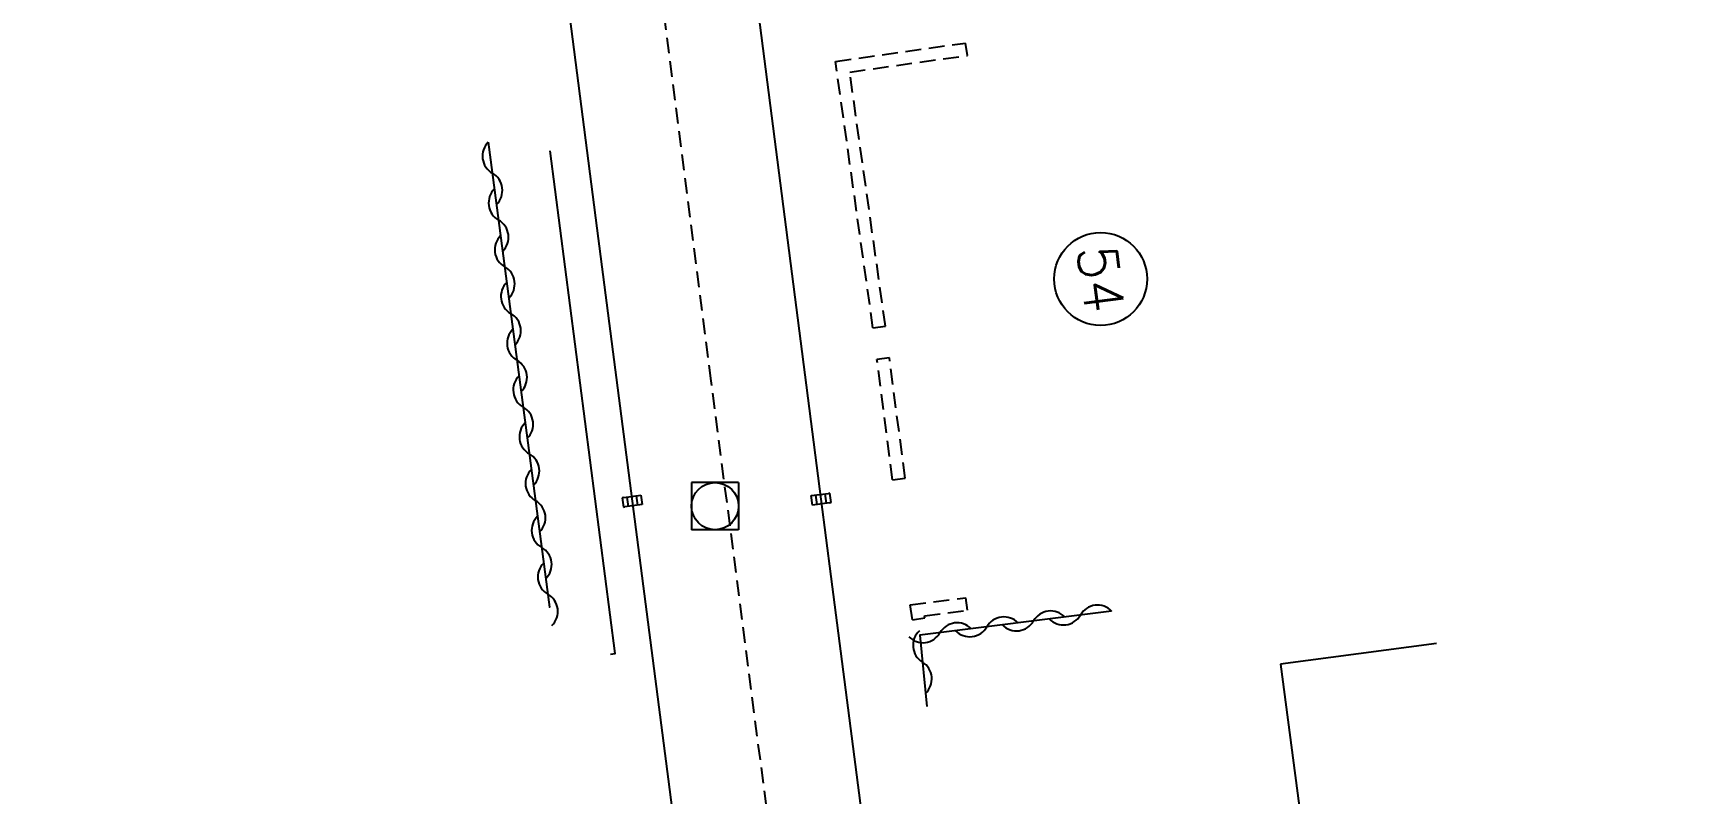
# Model space of a CAD drawing. Header units: millimetres. Extents: x 135000 to 136000, y 129211 to 130000.
# Drawn here: x 135167.6 to 135220.6, y 129628.1 to 129652.3 of the extents above; entities that cross this region are included whole.
import ezdxf
from ezdxf.enums import TextEntityAlignment as Align

# ---------------------------------------------------------------- set-up
doc = ezdxf.new("R2010")
doc.units = ezdxf.units.MM
doc.linetypes.add('DASHED', pattern=[0.75, 0.5, -0.25])
doc.layers.get('0').update_dxf_attribs({"linetype": 'CONTINUOUS'})
for name, color, linetype in [('W0001', 6, 'DASHED'), ('W0008', 7, 'CONTINUOUS'), ('W0100', 7, 'CONTINUOUS'), ('W0105', 7, 'CONTINUOUS'), ('W0112', 1, 'DASHED'), ('W0310', 3, 'CONTINUOUS'), ('W0400', 7, 'CONTINUOUS'), ('W0420', 7, 'CONTINUOUS'), ('W0991', 7, 'CONTINUOUS'), ('W1102', 7, 'CONTINUOUS')]:
    doc.layers.add(name, color=color, linetype=linetype)
doc.styles.get("Standard").update_dxf_attribs({"font": 'romans.shx', "width": 0.85})

# ---------------------------------------------------------------- blocks, each defined once
blk = doc.blocks.new('T400')
for p, q in [((-0.15, 0.3), (0.15, 0.3)), ((-0.15, -0.25), (-0.15, 0.3)), ((-0.15, 0.15), (0.15, 0.15)), ((-0.15, 0), (0.15, 0)), ((0.15, 0.3), (0.15, -0.25)), ((-0.15, -0.15), (0.15, -0.15)), ((-0.15, -0.25), (-0.15, -0.3)), ((-0.15, -0.3), (0.15, -0.3)), ((0.15, -0.3), (0.15, -0.25))]:
    blk.add_line(p, q)
blk = doc.blocks.new('T420')
for p, q in [((0.75, 0.75), (-0.75, 0.75)), ((-0.75, 0.75), (-0.75, -0.75)), ((0.75, 0.75), (0.75, -0.75)), ((0.75, -0.75), (-0.75, -0.75))]:
    blk.add_line(p, q)
blk.add_ellipse((0, 0), major_axis=(-0.53, 0.53), ratio=1, start_param=3.926991, end_param=10.210176)
blk = doc.blocks.new('t310o')
at = {"color": 0, "linetype": 'Continuous'}
for centre, start, end in [((-0.5, 0.375), 216.8699, 323.1304), ((0.5, -0.375), 36.8699, 143.1303)]:
    blk.add_arc(centre, 0.625, start, end, dxfattribs=at)

msp = doc.modelspace()

# ---------------------------------------------------------------- linework, layer by layer
at = {"layer": 'W0001'}
msp.add_lwpolyline([(135220.567, 129398.396), (135218.354, 129415.502), (135215.514, 129437.278), (135212.923, 129457.352), (135208.88, 129488.64), (135205.442, 129515.416), (135199.672, 129560.064), (135196.676, 129583.09), (135193.406, 129608.794), (135191.632, 129622.506), (135189.205, 129641.248), (135186.806, 129659.892), (135185.058, 129672.972), (135183.626, 129680.966), (135179.998, 129694.103), (135176.046, 129704.136), (135172.23, 129711.887), (135168.039, 129719.06), (135161.21, 129729.675), (135147.138, 129751.41)], dxfattribs=at)
at = {"layer": 'W0008'}
for points in [[(135196.053, 129611.598), (135193.02, 129635.029), (135192.7, 129637.486), (135188.55, 129669.783), (135187.99, 129673.795), (135187.316, 129677.771), (135186.861, 129680.181), (135186.311, 129682.729), (135185.496, 129686.149), (135184.269, 129690.549), (135183.055, 129694.424), (135181.93, 129697.624), (135180.247, 129701.978), (135178.218, 129706.661), (135176.35, 129710.475), (135174.585, 129713.83), (135171.017, 129719.95), (135164.809, 129729.697), (135149.799, 129753.117)], [(135182.706, 129668.334), (135185.562, 129646.098), (135186.689, 129637.422), (135190.563, 129607.543), (135190.667, 129606.497), (135190.622, 129604.858), (135190.459, 129603.836), (135190.049, 129602.371), (135189.337, 129601.001), (135188.665, 129600.119), (135188.088, 129599.515), (135187.496, 129598.95), (135187.21, 129598.716), (135186.23, 129598.027), (135185.307, 129597.542), (135184.2, 129597.163), (135182.416, 129596.822), (135166.092, 129594.703)]]:
    msp.add_lwpolyline(points, dxfattribs=at)
at = {"layer": 'W0100'}
for p, q in [((135212.258, 129632.894), (135207.301, 129632.241)), ((135207.301, 129632.241), (135208.4, 129623.902))]:
    msp.add_line(p, q, dxfattribs=at)
at = {"layer": 'W0105'}
msp.add_lwpolyline([(135185.999, 129632.56), (135186.153, 129632.577), (135184.085, 129648.556)], dxfattribs=at)
at = {"layer": 'W0112'}
for points in [[(135194.346, 129642.927), (135193.154, 129651.403), (135197.29, 129651.989), (135197.29, 129651.989), (135197.29, 129651.989), (135197.29, 129651.989), (135197.29, 129651.989), (135197.29, 129651.989), (135197.29, 129651.989), (135197.29, 129651.989), (135197.29, 129651.989), (135197.29, 129651.989), (135197.29, 129651.989), (135197.29, 129651.989), (135197.29, 129651.989), (135197.29, 129651.989), (135197.29, 129651.989), (135197.29, 129651.989), (135197.29, 129651.989), (135197.29, 129651.989), (135197.29, 129651.989), (135197.29, 129651.989), (135197.29, 129651.989), (135197.29, 129651.989), (135197.29, 129651.989), (135197.29, 129651.989), (135197.29, 129651.989), (135197.29, 129651.989), (135197.29, 129651.989), (135197.29, 129651.989), (135197.29, 129651.989), (135197.29, 129651.989), (135197.29, 129651.989), (135197.29, 129651.989), (135197.29, 129651.989), (135197.29, 129651.989), (135197.29, 129651.989), (135197.29, 129651.989), (135197.29, 129651.989), (135197.29, 129651.989), (135197.29, 129651.989), (135197.29, 129651.989), (135197.29, 129651.989), (135197.29, 129651.989), (135197.29, 129651.989), (135197.29, 129651.989), (135197.29, 129651.989), (135197.29, 129651.989), (135197.29, 129651.989), (135197.29, 129651.989), (135197.29, 129651.989), (135197.29, 129651.989), (135197.29, 129651.989), (135197.29, 129651.989), (135197.29, 129651.989), (135197.29, 129651.989), (135197.29, 129651.989), (135197.29, 129651.989), (135197.29, 129651.989), (135197.29, 129651.989), (135197.29, 129651.989), (135197.29, 129651.989), (135197.29, 129651.989), (135197.29, 129651.989), (135197.29, 129651.989), (135197.29, 129651.989), (135197.29, 129651.989), (135197.29, 129651.989), (135197.29, 129651.989), (135197.29, 129651.989), (135197.29, 129651.989), (135197.29, 129651.989), (135197.29, 129651.989), (135197.29, 129651.989), (135197.29, 129651.989), (135197.29, 129651.989), (135197.29, 129651.989), (135197.29, 129651.989), (135197.29, 129651.989), (135197.29, 129651.989), (135197.29, 129651.989), (135197.29, 129651.989), (135197.29, 129651.989), (135197.29, 129651.989), (135197.29, 129651.989), (135197.29, 129651.989), (135197.29, 129651.989), (135197.29, 129651.989), (135197.29, 129651.989), (135197.29, 129651.989), (135197.29, 129651.989), (135197.29, 129651.989), (135197.29, 129651.989), (135197.29, 129651.989), (135197.29, 129651.989), (135197.29, 129651.989), (135197.29, 129651.989), (135197.29, 129651.989), (135197.29, 129651.989), (135197.29, 129651.989), (135197.29, 129651.989), (135197.29, 129651.989), (135197.29, 129651.989), (135197.29, 129651.989), (135197.29, 129651.989), (135197.29, 129651.989), (135197.29, 129651.989), (135197.29, 129651.989), (135197.29, 129651.989), (135197.29, 129651.989), (135197.29, 129651.989), (135197.29, 129651.989), (135197.29, 129651.989), (135197.29, 129651.989), (135197.29, 129651.989), (135197.29, 129651.989), (135197.29, 129651.989), (135197.29, 129651.989), (135197.29, 129651.989), (135197.29, 129651.989)], [(135194.346, 129642.927), (135194.742, 129642.983), (135193.606, 129651.063), (135197.347, 129651.593), (135197.29, 129651.989), (135197.29, 129651.989), (135197.29, 129651.989), (135197.29, 129651.989), (135197.29, 129651.989), (135197.29, 129651.989), (135197.29, 129651.989), (135197.29, 129651.989), (135197.29, 129651.989), (135197.29, 129651.989), (135197.29, 129651.989), (135197.29, 129651.989), (135197.29, 129651.989), (135197.29, 129651.989), (135197.29, 129651.989), (135197.29, 129651.989), (135197.29, 129651.989), (135197.29, 129651.989), (135197.29, 129651.989), (135197.29, 129651.989), (135197.29, 129651.989), (135197.29, 129651.989), (135197.29, 129651.989), (135197.29, 129651.989), (135197.29, 129651.989), (135197.29, 129651.989), (135197.29, 129651.989), (135197.29, 129651.989), (135197.29, 129651.989), (135197.29, 129651.989), (135197.29, 129651.989), (135197.29, 129651.989), (135197.29, 129651.989), (135197.29, 129651.989), (135197.29, 129651.989), (135197.29, 129651.989), (135197.29, 129651.989), (135197.29, 129651.989), (135197.29, 129651.989), (135197.29, 129651.989), (135197.29, 129651.989), (135197.29, 129651.989), (135197.29, 129651.989), (135197.29, 129651.989), (135197.29, 129651.989), (135197.29, 129651.989), (135197.29, 129651.989), (135197.29, 129651.989), (135197.29, 129651.989), (135197.29, 129651.989), (135197.29, 129651.989), (135197.29, 129651.989), (135197.29, 129651.989), (135197.29, 129651.989), (135197.29, 129651.989), (135197.29, 129651.989), (135197.29, 129651.989), (135197.29, 129651.989), (135197.29, 129651.989), (135197.29, 129651.989), (135197.29, 129651.989), (135197.29, 129651.989), (135197.29, 129651.989), (135197.29, 129651.989), (135197.29, 129651.989), (135197.29, 129651.989), (135197.29, 129651.989), (135197.29, 129651.989), (135197.29, 129651.989), (135197.29, 129651.989), (135197.29, 129651.989), (135197.29, 129651.989), (135197.29, 129651.989), (135197.29, 129651.989), (135197.29, 129651.989), (135197.29, 129651.989), (135197.29, 129651.989), (135197.29, 129651.989), (135197.29, 129651.989), (135197.29, 129651.989), (135197.29, 129651.989), (135197.29, 129651.989), (135197.29, 129651.989), (135197.29, 129651.989), (135197.29, 129651.989), (135197.29, 129651.989), (135197.29, 129651.989), (135197.29, 129651.989), (135197.29, 129651.989), (135197.29, 129651.989), (135197.29, 129651.989), (135197.29, 129651.989), (135197.29, 129651.989), (135197.29, 129651.989), (135197.29, 129651.989), (135197.29, 129651.989), (135197.29, 129651.989), (135197.29, 129651.989), (135197.29, 129651.989), (135197.29, 129651.989), (135197.29, 129651.989), (135197.29, 129651.989), (135197.29, 129651.989), (135197.29, 129651.989), (135197.29, 129651.989), (135197.29, 129651.989), (135197.29, 129651.989), (135197.29, 129651.989), (135197.29, 129651.989), (135197.29, 129651.989), (135197.29, 129651.989), (135197.29, 129651.989), (135197.29, 129651.989), (135197.29, 129651.989), (135197.29, 129651.989), (135197.29, 129651.989)], [(135194.971, 129638.101), (135195.368, 129638.153), (135194.87, 129641.98), (135194.473, 129641.928), (135194.473, 129641.928), (135194.473, 129641.928), (135194.473, 129641.928), (135194.473, 129641.928), (135194.473, 129641.928), (135194.473, 129641.928), (135194.473, 129641.928), (135194.473, 129641.928), (135194.473, 129641.928), (135194.473, 129641.928), (135194.473, 129641.928), (135194.473, 129641.928), (135194.473, 129641.928), (135194.473, 129641.928), (135194.473, 129641.928), (135194.473, 129641.928), (135194.473, 129641.928), (135194.473, 129641.928), (135194.473, 129641.928), (135194.473, 129641.928), (135194.473, 129641.928), (135194.473, 129641.928), (135194.473, 129641.928), (135194.473, 129641.928), (135194.473, 129641.928), (135194.473, 129641.928), (135194.473, 129641.928), (135194.473, 129641.928), (135194.473, 129641.928), (135194.473, 129641.928), (135194.473, 129641.928), (135194.473, 129641.928), (135194.473, 129641.928), (135194.473, 129641.928), (135194.473, 129641.928), (135194.473, 129641.928), (135194.473, 129641.928), (135194.473, 129641.928), (135194.473, 129641.928), (135194.473, 129641.928), (135194.473, 129641.928), (135194.473, 129641.928), (135194.473, 129641.928), (135194.473, 129641.928), (135194.473, 129641.928), (135194.473, 129641.928), (135194.473, 129641.928), (135194.473, 129641.928), (135194.473, 129641.928), (135194.473, 129641.928), (135194.473, 129641.928), (135194.473, 129641.928), (135194.473, 129641.928), (135194.473, 129641.928), (135194.473, 129641.928), (135194.473, 129641.928), (135194.473, 129641.928), (135194.473, 129641.928), (135194.473, 129641.928), (135194.473, 129641.928), (135194.473, 129641.928), (135194.473, 129641.928), (135194.473, 129641.928), (135194.473, 129641.928), (135194.473, 129641.928), (135194.473, 129641.928), (135194.473, 129641.928), (135194.473, 129641.928), (135194.473, 129641.928), (135194.473, 129641.928), (135194.473, 129641.928), (135194.473, 129641.928), (135194.473, 129641.928), (135194.473, 129641.928), (135194.473, 129641.928), (135194.473, 129641.928), (135194.473, 129641.928), (135194.473, 129641.928), (135194.473, 129641.928), (135194.473, 129641.928), (135194.473, 129641.928), (135194.473, 129641.928), (135194.473, 129641.928), (135194.473, 129641.928), (135194.473, 129641.928), (135194.473, 129641.928), (135194.473, 129641.928), (135194.473, 129641.928), (135194.473, 129641.928), (135194.473, 129641.928), (135194.473, 129641.928), (135194.473, 129641.928), (135194.473, 129641.928), (135194.473, 129641.928), (135194.473, 129641.928), (135194.473, 129641.928), (135194.473, 129641.928), (135194.473, 129641.928), (135194.473, 129641.928), (135194.473, 129641.928), (135194.473, 129641.928), (135194.473, 129641.928), (135194.473, 129641.928), (135194.473, 129641.928), (135194.473, 129641.928), (135194.473, 129641.928), (135194.473, 129641.928), (135194.473, 129641.928), (135194.473, 129641.928), (135194.473, 129641.928), (135194.473, 129641.928), (135194.473, 129641.928), (135194.473, 129641.928), (135194.473, 129641.928), (135194.473, 129641.928), (135194.473, 129641.928)], [(135194.971, 129638.101), (135194.473, 129641.928), (135194.473, 129641.928), (135194.473, 129641.928), (135194.473, 129641.928), (135194.473, 129641.928), (135194.473, 129641.928), (135194.473, 129641.928), (135194.473, 129641.928), (135194.473, 129641.928), (135194.473, 129641.928), (135194.473, 129641.928), (135194.473, 129641.928), (135194.473, 129641.928), (135194.473, 129641.928), (135194.473, 129641.928), (135194.473, 129641.928), (135194.473, 129641.928), (135194.473, 129641.928), (135194.473, 129641.928), (135194.473, 129641.928), (135194.473, 129641.928), (135194.473, 129641.928), (135194.473, 129641.928), (135194.473, 129641.928), (135194.473, 129641.928), (135194.473, 129641.928), (135194.473, 129641.928), (135194.473, 129641.928), (135194.473, 129641.928), (135194.473, 129641.928), (135194.473, 129641.928), (135194.473, 129641.928), (135194.473, 129641.928), (135194.473, 129641.928), (135194.473, 129641.928), (135194.473, 129641.928), (135194.473, 129641.928), (135194.473, 129641.928), (135194.473, 129641.928), (135194.473, 129641.928), (135194.473, 129641.928), (135194.473, 129641.928), (135194.473, 129641.928), (135194.473, 129641.928), (135194.473, 129641.928), (135194.473, 129641.928), (135194.473, 129641.928), (135194.473, 129641.928), (135194.473, 129641.928), (135194.473, 129641.928), (135194.473, 129641.928), (135194.473, 129641.928), (135194.473, 129641.928), (135194.473, 129641.928), (135194.473, 129641.928), (135194.473, 129641.928), (135194.473, 129641.928), (135194.473, 129641.928), (135194.473, 129641.928), (135194.473, 129641.928), (135194.473, 129641.928), (135194.473, 129641.928), (135194.473, 129641.928), (135194.473, 129641.928), (135194.473, 129641.928), (135194.473, 129641.928), (135194.473, 129641.928), (135194.473, 129641.928), (135194.473, 129641.928), (135194.473, 129641.928), (135194.473, 129641.928), (135194.473, 129641.928), (135194.473, 129641.928), (135194.473, 129641.928), (135194.473, 129641.928), (135194.473, 129641.928), (135194.473, 129641.928), (135194.473, 129641.928), (135194.473, 129641.928), (135194.473, 129641.928), (135194.473, 129641.928), (135194.473, 129641.928), (135194.473, 129641.928), (135194.473, 129641.928), (135194.473, 129641.928), (135194.473, 129641.928), (135194.473, 129641.928), (135194.473, 129641.928), (135194.473, 129641.928), (135194.473, 129641.928), (135194.473, 129641.928), (135194.473, 129641.928), (135194.473, 129641.928), (135194.473, 129641.928), (135194.473, 129641.928), (135194.473, 129641.928), (135194.473, 129641.928), (135194.473, 129641.928), (135194.473, 129641.928), (135194.473, 129641.928), (135194.473, 129641.928), (135194.473, 129641.928), (135194.473, 129641.928), (135194.473, 129641.928), (135194.473, 129641.928), (135194.473, 129641.928), (135194.473, 129641.928), (135194.473, 129641.928), (135194.473, 129641.928), (135194.473, 129641.928), (135194.473, 129641.928), (135194.473, 129641.928), (135194.473, 129641.928), (135194.473, 129641.928), (135194.473, 129641.928), (135194.473, 129641.928), (135194.473, 129641.928), (135194.473, 129641.928), (135194.473, 129641.928)], [(135195.6, 129633.649), (135195.531, 129634.124), (135197.299, 129634.351), (135197.299, 129634.351), (135197.299, 129634.351), (135197.299, 129634.351), (135197.299, 129634.351), (135197.299, 129634.351), (135197.299, 129634.351), (135197.299, 129634.351), (135197.299, 129634.351), (135197.299, 129634.351), (135197.299, 129634.351), (135197.299, 129634.351), (135197.299, 129634.351), (135197.299, 129634.351), (135197.299, 129634.351), (135197.299, 129634.351), (135197.299, 129634.351), (135197.299, 129634.351), (135197.299, 129634.351), (135197.299, 129634.351), (135197.299, 129634.351), (135197.299, 129634.351), (135197.299, 129634.351), (135197.299, 129634.351), (135197.299, 129634.351), (135197.299, 129634.351), (135197.299, 129634.351), (135197.299, 129634.351), (135197.299, 129634.351), (135197.299, 129634.351), (135197.299, 129634.351), (135197.299, 129634.351), (135197.299, 129634.351), (135197.299, 129634.351), (135197.299, 129634.351), (135197.299, 129634.351), (135197.299, 129634.351), (135197.299, 129634.351), (135197.299, 129634.351), (135197.299, 129634.351), (135197.299, 129634.351), (135197.299, 129634.351), (135197.299, 129634.351), (135197.299, 129634.351), (135197.299, 129634.351), (135197.299, 129634.351), (135197.299, 129634.351), (135197.299, 129634.351), (135197.299, 129634.351), (135197.299, 129634.351), (135197.299, 129634.351), (135197.299, 129634.351), (135197.299, 129634.351), (135197.299, 129634.351), (135197.299, 129634.351), (135197.299, 129634.351), (135197.299, 129634.351), (135197.299, 129634.351), (135197.299, 129634.351), (135197.299, 129634.351), (135197.299, 129634.351), (135197.299, 129634.351), (135197.299, 129634.351), (135197.299, 129634.351), (135197.299, 129634.351), (135197.299, 129634.351), (135197.299, 129634.351), (135197.299, 129634.351), (135197.299, 129634.351), (135197.299, 129634.351), (135197.299, 129634.351), (135197.299, 129634.351), (135197.299, 129634.351), (135197.299, 129634.351), (135197.299, 129634.351), (135197.299, 129634.351), (135197.299, 129634.351), (135197.299, 129634.351), (135197.299, 129634.351), (135197.299, 129634.351), (135197.299, 129634.351), (135197.299, 129634.351), (135197.299, 129634.351), (135197.299, 129634.351), (135197.299, 129634.351), (135197.299, 129634.351), (135197.299, 129634.351), (135197.299, 129634.351), (135197.299, 129634.351), (135197.299, 129634.351), (135197.299, 129634.351), (135197.299, 129634.351), (135197.299, 129634.351), (135197.299, 129634.351), (135197.299, 129634.351), (135197.299, 129634.351), (135197.299, 129634.351), (135197.299, 129634.351), (135197.299, 129634.351), (135197.299, 129634.351), (135197.299, 129634.351), (135197.299, 129634.351), (135197.299, 129634.351), (135197.299, 129634.351), (135197.299, 129634.351), (135197.299, 129634.351), (135197.299, 129634.351), (135197.299, 129634.351), (135197.299, 129634.351), (135197.299, 129634.351), (135197.299, 129634.351), (135197.299, 129634.351), (135197.299, 129634.351), (135197.299, 129634.351), (135197.299, 129634.351), (135197.299, 129634.351), (135197.299, 129634.351), (135197.299, 129634.351)], [(135195.6, 129633.649), (135195.996, 129633.706), (135195.986, 129633.779), (135197.35, 129633.954), (135197.299, 129634.351), (135197.299, 129634.351), (135197.299, 129634.351), (135197.299, 129634.351), (135197.299, 129634.351), (135197.299, 129634.351), (135197.299, 129634.351), (135197.299, 129634.351), (135197.299, 129634.351), (135197.299, 129634.351), (135197.299, 129634.351), (135197.299, 129634.351), (135197.299, 129634.351), (135197.299, 129634.351), (135197.299, 129634.351), (135197.299, 129634.351), (135197.299, 129634.351), (135197.299, 129634.351), (135197.299, 129634.351), (135197.299, 129634.351), (135197.299, 129634.351), (135197.299, 129634.351), (135197.299, 129634.351), (135197.299, 129634.351), (135197.299, 129634.351), (135197.299, 129634.351), (135197.299, 129634.351), (135197.299, 129634.351), (135197.299, 129634.351), (135197.299, 129634.351), (135197.299, 129634.351), (135197.299, 129634.351), (135197.299, 129634.351), (135197.299, 129634.351), (135197.299, 129634.351), (135197.299, 129634.351), (135197.299, 129634.351), (135197.299, 129634.351), (135197.299, 129634.351), (135197.299, 129634.351), (135197.299, 129634.351), (135197.299, 129634.351), (135197.299, 129634.351), (135197.299, 129634.351), (135197.299, 129634.351), (135197.299, 129634.351), (135197.299, 129634.351), (135197.299, 129634.351), (135197.299, 129634.351), (135197.299, 129634.351), (135197.299, 129634.351), (135197.299, 129634.351), (135197.299, 129634.351), (135197.299, 129634.351), (135197.299, 129634.351), (135197.299, 129634.351), (135197.299, 129634.351), (135197.299, 129634.351), (135197.299, 129634.351), (135197.299, 129634.351), (135197.299, 129634.351), (135197.299, 129634.351), (135197.299, 129634.351), (135197.299, 129634.351), (135197.299, 129634.351), (135197.299, 129634.351), (135197.299, 129634.351), (135197.299, 129634.351), (135197.299, 129634.351), (135197.299, 129634.351), (135197.299, 129634.351), (135197.299, 129634.351), (135197.299, 129634.351), (135197.299, 129634.351), (135197.299, 129634.351), (135197.299, 129634.351), (135197.299, 129634.351), (135197.299, 129634.351), (135197.299, 129634.351), (135197.299, 129634.351), (135197.299, 129634.351), (135197.299, 129634.351), (135197.299, 129634.351), (135197.299, 129634.351), (135197.299, 129634.351), (135197.299, 129634.351), (135197.299, 129634.351), (135197.299, 129634.351), (135197.299, 129634.351), (135197.299, 129634.351), (135197.299, 129634.351), (135197.299, 129634.351), (135197.299, 129634.351), (135197.299, 129634.351), (135197.299, 129634.351), (135197.299, 129634.351), (135197.299, 129634.351), (135197.299, 129634.351), (135197.299, 129634.351), (135197.299, 129634.351), (135197.299, 129634.351), (135197.299, 129634.351), (135197.299, 129634.351), (135197.299, 129634.351), (135197.299, 129634.351), (135197.299, 129634.351), (135197.299, 129634.351), (135197.299, 129634.351), (135197.299, 129634.351), (135197.299, 129634.351), (135197.299, 129634.351), (135197.299, 129634.351), (135197.299, 129634.351), (135197.299, 129634.351), (135197.299, 129634.351), (135197.299, 129634.351)]]:
    msp.add_lwpolyline(points, dxfattribs=at)
at = {"layer": 'W0310'}
for points in [[(135182.117, 129648.838), (135184.063, 129634.049), (135184.063, 129634.049), (135184.063, 129634.049), (135184.063, 129634.049), (135184.063, 129634.049), (135184.063, 129634.049), (135184.063, 129634.049), (135184.063, 129634.049), (135184.063, 129634.049), (135184.063, 129634.049), (135184.063, 129634.049), (135184.063, 129634.049), (135184.063, 129634.049), (135184.063, 129634.049), (135184.063, 129634.049), (135184.063, 129634.049), (135184.063, 129634.049), (135184.063, 129634.049), (135184.063, 129634.049), (135184.063, 129634.049), (135184.063, 129634.049), (135184.063, 129634.049), (135184.063, 129634.049), (135184.063, 129634.049), (135184.063, 129634.049), (135184.063, 129634.049), (135184.063, 129634.049), (135184.063, 129634.049), (135184.063, 129634.049), (135184.063, 129634.049), (135184.063, 129634.049), (135184.063, 129634.049), (135184.063, 129634.049), (135184.063, 129634.049), (135184.063, 129634.049), (135184.063, 129634.049), (135184.063, 129634.049), (135184.063, 129634.049), (135184.063, 129634.049), (135184.063, 129634.049), (135184.063, 129634.049), (135184.063, 129634.049), (135184.063, 129634.049), (135184.063, 129634.049), (135184.063, 129634.049), (135184.063, 129634.049), (135184.063, 129634.049), (135184.063, 129634.049), (135184.063, 129634.049), (135184.063, 129634.049), (135184.063, 129634.049), (135184.063, 129634.049), (135184.063, 129634.049), (135184.063, 129634.049), (135184.063, 129634.049), (135184.063, 129634.049), (135184.063, 129634.049), (135184.063, 129634.049), (135184.063, 129634.049), (135184.063, 129634.049), (135184.063, 129634.049), (135184.063, 129634.049), (135184.063, 129634.049), (135184.063, 129634.049), (135184.063, 129634.049), (135184.063, 129634.049), (135184.063, 129634.049), (135184.063, 129634.049), (135184.063, 129634.049), (135184.063, 129634.049), (135184.063, 129634.049), (135184.063, 129634.049), (135184.063, 129634.049), (135184.063, 129634.049), (135184.063, 129634.049), (135184.063, 129634.049), (135184.063, 129634.049), (135184.063, 129634.049), (135184.063, 129634.049), (135184.063, 129634.049), (135184.063, 129634.049), (135184.063, 129634.049), (135184.063, 129634.049), (135184.063, 129634.049), (135184.063, 129634.049), (135184.063, 129634.049), (135184.063, 129634.049), (135184.063, 129634.049), (135184.063, 129634.049), (135184.063, 129634.049), (135184.063, 129634.049), (135184.063, 129634.049), (135184.063, 129634.049), (135184.063, 129634.049), (135184.063, 129634.049), (135184.063, 129634.049), (135184.063, 129634.049), (135184.063, 129634.049), (135184.063, 129634.049), (135184.063, 129634.049)], [(135184.063, 129634.049), (135184.063, 129634.049), (135184.063, 129634.049), (135184.063, 129634.049), (135184.063, 129634.049), (135184.063, 129634.049), (135184.063, 129634.049), (135184.063, 129634.049), (135184.063, 129634.049), (135184.063, 129634.049), (135184.063, 129634.049), (135184.063, 129634.049), (135184.063, 129634.049), (135184.063, 129634.049), (135184.063, 129634.049), (135184.063, 129634.049), (135184.063, 129634.049), (135184.063, 129634.049), (135184.063, 129634.049), (135184.063, 129634.049)], [(135201.934, 129633.926), (135201.934, 129633.926), (135201.934, 129633.926), (135201.934, 129633.926), (135201.934, 129633.926), (135201.934, 129633.926), (135201.934, 129633.926), (135201.934, 129633.926), (135201.934, 129633.926), (135201.934, 129633.926), (135201.934, 129633.926), (135201.934, 129633.926), (135201.934, 129633.926), (135201.934, 129633.926), (135201.934, 129633.926), (135201.934, 129633.926), (135201.934, 129633.926), (135201.934, 129633.926), (135195.837, 129633.156), (135196.054, 129630.891)], [(135201.934, 129633.926), (135201.934, 129633.926), (135201.934, 129633.926), (135201.934, 129633.926), (135201.934, 129633.926), (135201.934, 129633.926), (135201.934, 129633.926), (135201.934, 129633.926), (135201.934, 129633.926), (135201.934, 129633.926), (135201.934, 129633.926), (135201.934, 129633.926), (135201.934, 129633.926), (135201.934, 129633.926), (135201.934, 129633.926), (135201.934, 129633.926), (135201.934, 129633.926), (135201.934, 129633.926), (135201.934, 129633.926), (135201.934, 129633.926), (135201.934, 129633.926), (135201.934, 129633.926), (135201.934, 129633.926), (135201.934, 129633.926), (135201.934, 129633.926), (135201.934, 129633.926), (135201.934, 129633.926), (135201.934, 129633.926), (135201.934, 129633.926), (135201.934, 129633.926), (135201.934, 129633.926), (135201.934, 129633.926), (135201.934, 129633.926), (135201.934, 129633.926), (135201.934, 129633.926), (135201.934, 129633.926), (135201.934, 129633.926), (135201.934, 129633.926), (135201.934, 129633.926), (135201.934, 129633.926), (135201.934, 129633.926), (135201.934, 129633.926), (135201.934, 129633.926), (135201.934, 129633.926), (135201.934, 129633.926), (135201.934, 129633.926), (135201.934, 129633.926), (135201.934, 129633.926), (135201.934, 129633.926), (135201.934, 129633.926), (135201.934, 129633.926), (135201.934, 129633.926), (135201.934, 129633.926), (135201.934, 129633.926), (135201.934, 129633.926), (135201.934, 129633.926), (135201.934, 129633.926), (135201.934, 129633.926), (135201.934, 129633.926), (135201.934, 129633.926), (135201.934, 129633.926), (135201.934, 129633.926), (135201.934, 129633.926), (135201.934, 129633.926), (135201.934, 129633.926), (135201.934, 129633.926), (135201.934, 129633.926), (135201.934, 129633.926), (135201.934, 129633.926), (135201.934, 129633.926), (135201.934, 129633.926), (135201.934, 129633.926), (135201.934, 129633.926), (135201.934, 129633.926), (135201.934, 129633.926), (135201.934, 129633.926), (135201.934, 129633.926), (135201.934, 129633.926), (135201.934, 129633.926), (135201.934, 129633.926), (135201.934, 129633.926), (135201.934, 129633.926), (135201.934, 129633.926), (135201.934, 129633.926), (135201.934, 129633.926), (135201.934, 129633.926), (135201.934, 129633.926), (135201.934, 129633.926), (135201.934, 129633.926), (135201.934, 129633.926), (135201.934, 129633.926), (135201.934, 129633.926), (135201.934, 129633.926), (135201.934, 129633.926), (135201.934, 129633.926), (135201.934, 129633.926), (135201.934, 129633.926), (135201.934, 129633.926), (135201.934, 129633.926), (135201.934, 129633.926), (135201.934, 129633.926)]]:
    msp.add_lwpolyline(points, dxfattribs=at)
at = {"layer": 'W1102'}
msp.add_circle((135201.583, 129644.486), 1.478, dxfattribs=at)

# ---------------------------------------------------------------- block references
at = {"layer": 'W0310'}
for p, rotation in [((135182.247, 129647.847), 277.4961569698438), ((135182.443, 129646.359), 277.4961569698438), ((135182.639, 129644.872), 277.4961569698438), ((135182.835, 129643.385), 277.4961569698438), ((135183.03, 129641.898), 277.4961569698438), ((135183.226, 129640.411), 277.4961569698438), ((135183.422, 129638.923), 277.4961569698438), ((135183.617, 129637.436), 277.4961569698438), ((135183.813, 129635.949), 277.4961569698438), ((135184.009, 129634.462), 277.4961569698438), ((135199.454, 129633.613), 187.1978209713432), ((135200.942, 129633.801), 187.1978209713432), ((135196.477, 129633.237), 187.1978209713432), ((135197.966, 129633.425), 187.1978209713432), ((135195.918, 129632.305), 275.4724826605457)]:
    msp.add_blockref('t310o', p, dxfattribs=dict(at, rotation=rotation))
at = {"layer": 'W0400'}
for p, rotation in [((135192.7, 129637.486), 97.42593265715908), ((135186.689, 129637.422), 277.4044224427004)]:
    msp.add_blockref('T400', p, dxfattribs=dict(at, rotation=rotation))
at = {"layer": 'W0420'}
msp.add_blockref('T420', (135189.326, 129637.263), dxfattribs=at)

# ---------------------------------------------------------------- texts
at = {"layer": 'W0991'}
msp.add_text('54', height=1.25, rotation=277.7354, dxfattribs=at).set_placement((135201.583, 129644.486), align=Align.MIDDLE)

doc.saveas('drawing.dxf')
